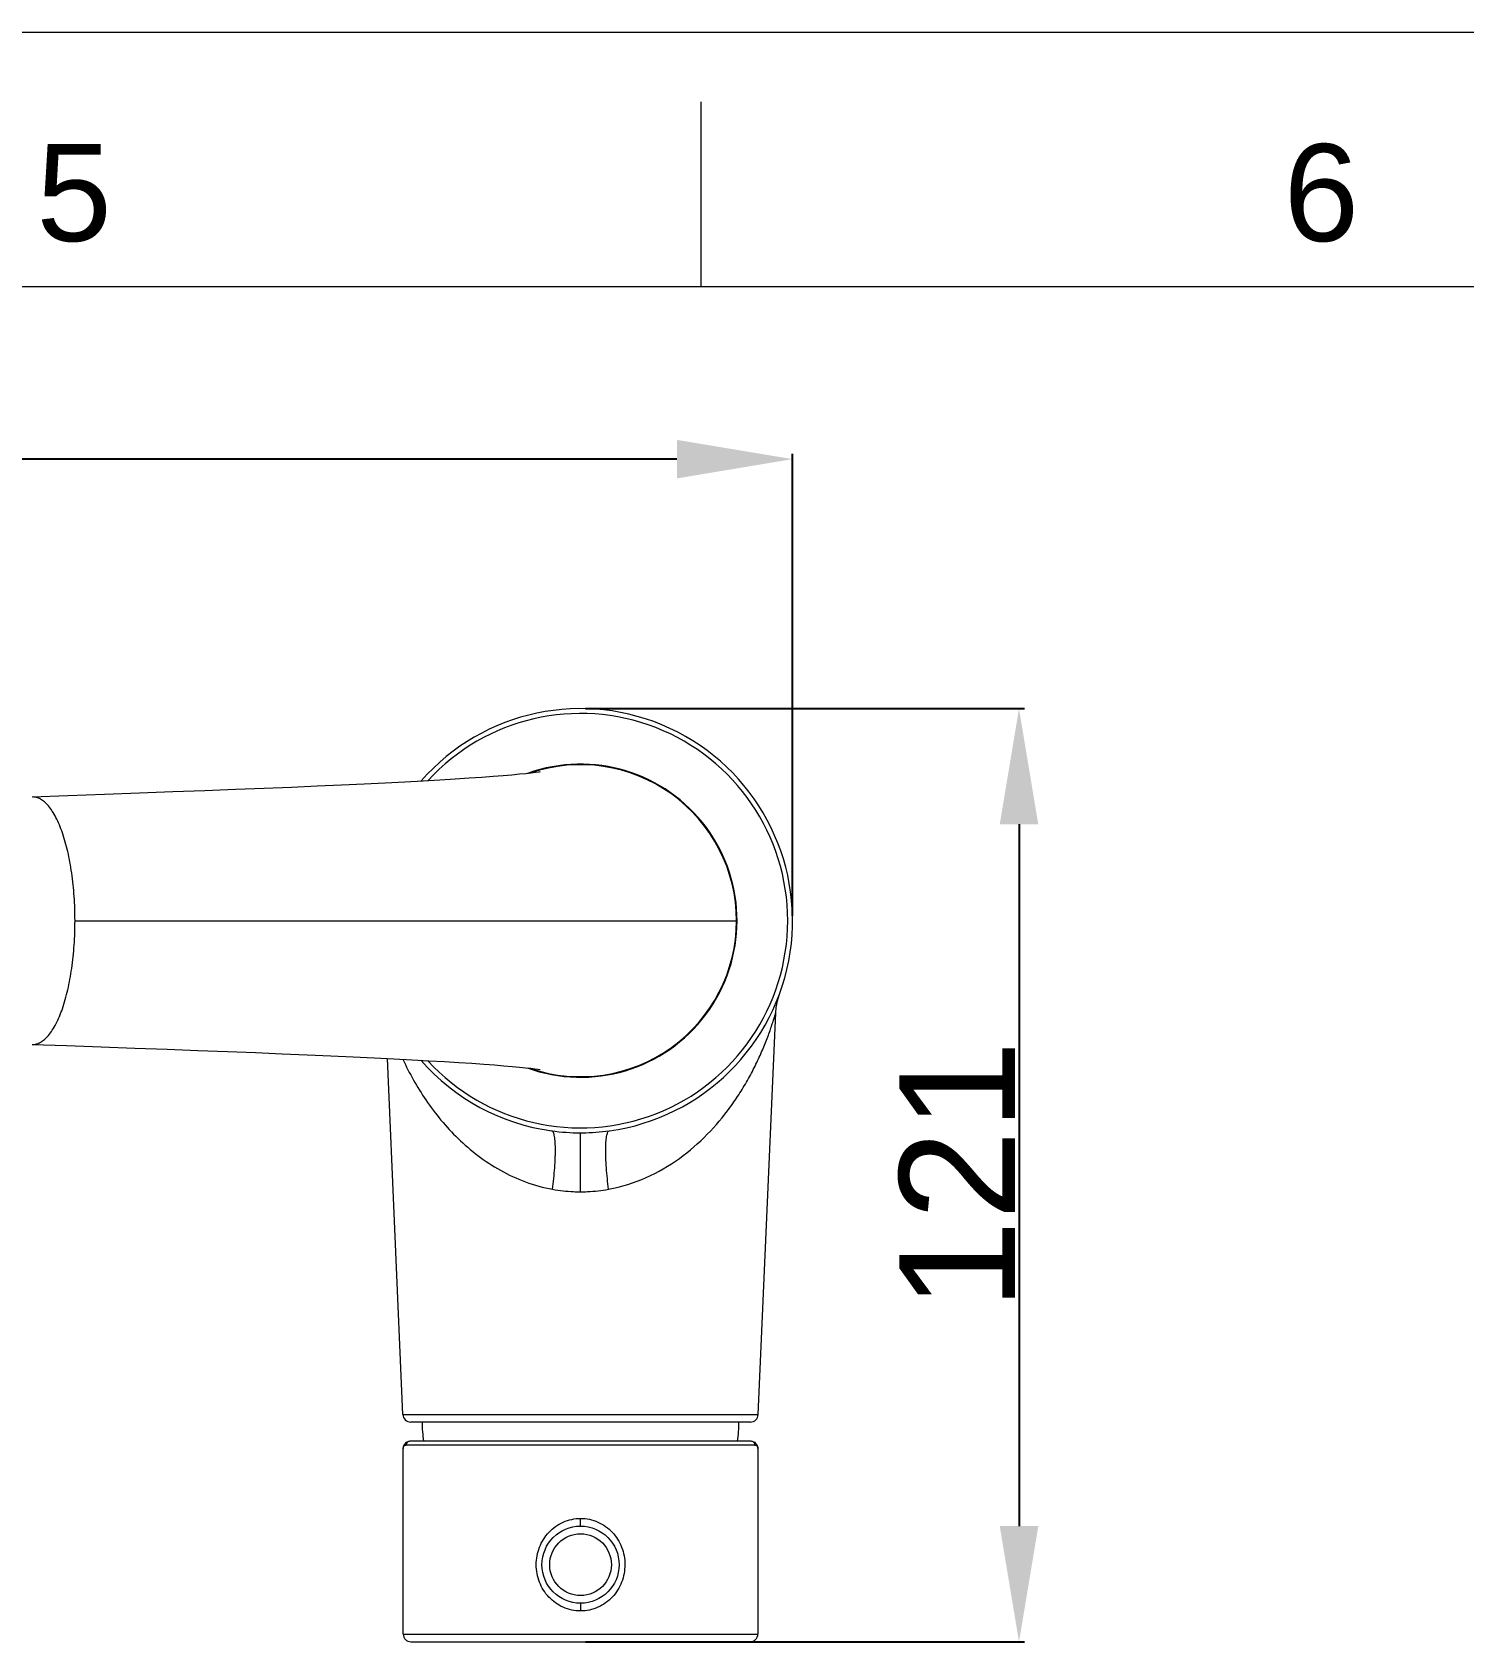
# Model space of a CAD drawing. Header units: millimetres. Extents: x 21205 to 22591, y -3891 to -2911.
# Drawn here: x 21976.5 to 22162.2, y -3119.3 to -2910.6 of the extents above; entities that cross this region are included whole.
import ezdxf

# ---------------------------------------------------------------- set-up
doc = ezdxf.new("R2010")
doc.units = ezdxf.units.MM
doc.header["$LTSCALE"] = 0.1
doc.layers.get('0').update_dxf_attribs({"lineweight": 13})
doc.layers.add('3', color=3, linetype='Continuous', lineweight=9)
doc.styles.get("Standard").update_dxf_attribs({"font": 'arial.ttf'})
doc.dimstyles.new('A4', dxfattribs={"dimtxt": 4, "dimasz": 3.5, "dimexe": 0.7, "dimexo": 0.625, "dimgap": 0.5, "dimtad": 1, "dimdec": 1, "dimdsep": 46, "dimtxsty": 'Standard', "dimcen": 2.5, "dimclrd": 5, "dimclre": 5, "dimclrt": 7, "dimadec": 3, "dimazin": 2, "dimtfac": 1, "dimtdec": 1, "dimtmove": 0, "dimatfit": 3, "dimfxl": 0, "dimarcsym": 0})

# ---------------------------------------------------------------- blocks, each defined once
blk = doc.blocks.new('*D119')
at = {"layer": '3', "color": 3, "lineweight": -2}
for p, q in [((21775.65, -3025.18), (21775.65, -2965.25)), ((22075.14, -3025.18), (22075.14, -2965.25)), ((22060.14, -2965.95), (21790.65, -2965.95))]:
    blk.add_line(p, q, dxfattribs=at)
at = {"layer": '3', "color": 3}
for points in [[(21790.65, -2963.45), (21790.65, -2968.45), (21775.65, -2965.95)], [(22060.14, -2963.45), (22060.14, -2968.45), (22075.14, -2965.95)]]:
    blk.add_solid(points, dxfattribs=at)
at = {"layer": 'Defpoints', "color": 0}
for p in [(21775.65, -2965.95), (21775.65, -3025.8), (22075.14, -3025.8)]:
    blk.add_point(p, dxfattribs=at)
at = {"layer": '3', "color": 7, "insert": (21925.4, -2957.8), "char_height": 20, "attachment_point": 5}
blk.add_mtext('{\\H0.75x;\\C3;299}', dxfattribs=at)
blk = doc.blocks.new('*D120')
at = {"layer": '3', "color": 3, "lineweight": -2}
for p, q in [((22048.27, -2998.3), (22105.21, -2998.3)), ((22104.51, -3013.3), (22104.51, -3104.3)), ((22048.27, -3119.3), (22105.21, -3119.3))]:
    blk.add_line(p, q, dxfattribs=at)
at = {"layer": '3', "color": 3}
for points in [[(22102.01, -3013.3), (22107.01, -3013.3), (22104.51, -2998.3)], [(22102.01, -3104.3), (22107.01, -3104.3), (22104.51, -3119.3)]]:
    blk.add_solid(points, dxfattribs=at)
at = {"layer": 'Defpoints', "color": 0}
for p in [(22047.64, -2998.3), (22047.64, -3119.3), (22104.51, -3119.3)]:
    blk.add_point(p, dxfattribs=at)
at = {"layer": '3', "color": 7, "insert": (22096.48, -3058.8), "char_height": 20, "attachment_point": 5, "rotation": 90}
blk.add_mtext('{\\H0.75x;\\C3;121}', dxfattribs=at)

msp = doc.modelspace()

# ---------------------------------------------------------------- linework, layer by layer
at = {"color": 7, "linetype": 'Continuous'}
for p, q in [((21205.3, -2910.59), (22591.3, -2910.59)), ((22063.3, -2943.59), (22063.3, -2919.61)), ((22558.3, -2943.59), (21238.3, -2943.59)), ((21982.07, -3025.8), (22067.88, -3025.8)), ((22070.68, -3089.84), (22072.96, -3037.73)), ((22024.6, -3089.84), (22022.58, -3043.67)), ((22047.64, -3060.95), (22047.64, -3053.3)), ((22024.6, -3089.84), (22070.68, -3089.84)), ((22069.68, -3090.8), (22025.6, -3090.8)), ((22024.64, -3118.3), (22024.64, -3094.22)), ((22070.26, -3093.8), (22025.02, -3093.8)), ((22069.77, -3093.3), (22025.51, -3093.3)), ((22070.64, -3094.23), (22070.64, -3118.3)), ((22047.64, -3104.3), (22047.64, -3103.3)), ((22047.64, -3114.3), (22047.64, -3115.3)), ((22024.64, -3118.3), (22070.64, -3118.3)), ((22025.64, -3119.3), (22069.64, -3119.3))]:
    msp.add_line(p, q, dxfattribs=at)
for points in [[(22042.38, -3006.51), (22042.42, -3006.51), (22042.38, -3006.51), (22042.17, -3006.55), (22041.78, -3006.6), (22041.25, -3006.66), (22040.56, -3006.74), (22039.73, -3006.82), (22038.74, -3006.91), (22037.6, -3007.01), (22036.3, -3007.11), (22034.84, -3007.22), (22033.2, -3007.33), (22031.39, -3007.45), (22029.4, -3007.57), (22027.22, -3007.69), (22024.86, -3007.82), (22022.31, -3007.95), (22019.57, -3008.08), (22016.63, -3008.22), (22013.49, -3008.36), (22010.16, -3008.51), (22006.62, -3008.65), (22002.87, -3008.8), (21998.93, -3008.96), (21994.78, -3009.11), (21990.43, -3009.27), (21985.89, -3009.43), (21981.16, -3009.6), (21976.52, -3009.76)], [(22072.96, -3037.73), (22073.02, -3037.06), (22073.18, -3036.18), (22073.44, -3035.32)], [(21976.52, -3041.84), (21980.95, -3041.99), (21985.48, -3042.15), (21989.84, -3042.31), (21994.02, -3042.46), (21998.02, -3042.61), (22001.84, -3042.76), (22005.48, -3042.9), (22008.92, -3043.04), (22012.19, -3043.18), (22015.26, -3043.32), (22018.16, -3043.45), (22020.88, -3043.58), (22023.42, -3043.71), (22025.78, -3043.83), (22027.97, -3043.95), (22029.99, -3044.07), (22031.85, -3044.18), (22033.54, -3044.29), (22035.08, -3044.4), (22036.46, -3044.5), (22037.68, -3044.6), (22038.77, -3044.69), (22039.71, -3044.78), (22040.51, -3044.86), (22041.18, -3044.93), (22041.71, -3045), (22042.1, -3045.05), (22042.35, -3045.08), (22042.39, -3045.09)], [(22025.51, -3093.3), (22025, -3093.45), (22024.69, -3093.88), (22024.64, -3094.23)], [(22070.64, -3094.23), (22070.59, -3093.88), (22070.28, -3093.45), (22069.77, -3093.3)]]:
    msp.add_lwpolyline(points, dxfattribs=at)
for radius in [5, 4]:
    msp.add_circle((22047.64, -3109.3), radius, dxfattribs=at)
for centre, radius, start, end in [((22047.64, -3025.8), 27.5, 277.8118, 138.7026), ((22047.64, -3025.8), 26.87, 222.61, 137.4065), ((22047.64, -3025.8), 20.3, 250.006, 109.7526), ((22047.64, -3025.8), 20.23, 359.9982, 108.7274), ((22047.64, -3025.8), 20.23, 251.2666, 0.0018), ((22047.64, -3025.8), 27.5, 221.1506, 262.1882), ((22047.63, -3025.77), 27.53, 262.2158, 270.0183), ((22047.64, -3025.14), 28.16, 270.0001, 270.463), ((22047.65, -3025.79), 27.51, 270.4512, 277.7874), ((22025.6, -3089.8), 1, 182.5, 270), ((22042.71, -3090.8), 15.62, 180, 189.2251), ((22052.57, -3090.8), 15.62, 350.7749, 0), ((22069.68, -3089.8), 1, 270, 357.5), ((22025.58, -3094.23), 0.935, 178.1659, 180.0043), ((22025.64, -3118.3), 1, 180, 270), ((22069.64, -3118.3), 1, 270, 0)]:
    msp.add_arc(centre, radius, start, end, dxfattribs=at)
for points, knots in [([(21982.07, -3025.8), (21982.07, -3024.75), (21982, -3022.68), (21981.69, -3019.68), (21981.19, -3016.92), (21980.52, -3014.49), (21979.81, -3012.75), (21979.16, -3011.61), (21978.67, -3010.94), (21978.16, -3010.41), (21977.63, -3010.03), (21977.08, -3009.8), (21976.7, -3009.75), (21976.52, -3009.76)], [0, 0, 0, 0, 0.175298, 0.344587, 0.502143, 0.643049, 0.763297, 0.81505, 0.861099, 0.901678, 0.937488, 0.969692, 1, 1, 1, 1]), ([(21976.52, -3041.84), (21976.7, -3041.85), (21977.08, -3041.81), (21977.63, -3041.58), (21978.16, -3041.19), (21978.67, -3040.66), (21979.16, -3039.99), (21979.81, -3038.85), (21980.52, -3037.11), (21981.19, -3034.68), (21981.69, -3031.92), (21982, -3028.92), (21982.07, -3026.85), (21982.07, -3025.8)], [0, 0, 0, 0, 0.030308, 0.062512, 0.098322, 0.138901, 0.18495, 0.236703, 0.356951, 0.497857, 0.655413, 0.824702, 1, 1, 1, 1]), ([(22051.27, -3060.62), (22052.95, -3060.32), (22056.19, -3059.29), (22060.5, -3056.77), (22064.13, -3053.62), (22066.63, -3050.64), (22068.32, -3048.16), (22069.43, -3046.3), (22070.4, -3044.44), (22071.22, -3042.63), (22071.81, -3041.17), (22072.21, -3040.08), (22072.45, -3039.35), (22072.66, -3038.73), (22072.79, -3038.28), (22072.88, -3038), (22072.92, -3037.86), (22072.94, -3037.78), (22072.96, -3037.74), (22072.96, -3037.73)], [0, 0, 0, 0, 0.154607, 0.304381, 0.448775, 0.587707, 0.654998, 0.720555, 0.783969, 0.844485, 0.900672, 0.926347, 0.949742, 0.969952, 0.985904, 0.991896, 0.996344, 0.99908, 1, 1, 1, 1]), ([(22024.59, -3043.77), (22025.44, -3045.6), (22027.5, -3049.27), (22030.92, -3053.4), (22034.3, -3056.33), (22037.22, -3058.25), (22040.48, -3059.76), (22042.81, -3060.4), (22044.01, -3060.62)], [0, 0, 0, 0, 0.227148, 0.471112, 0.598412, 0.729146, 0.863177, 1, 1, 1, 1]), ([(22044.01, -3060.62), (22044.07, -3060.16), (22044.18, -3059.23), (22044.3, -3057.86), (22044.36, -3056.73), (22044.38, -3055.89), (22044.38, -3055.16), (22044.36, -3054.52), (22044.3, -3053.96), (22044.24, -3053.64), (22044.17, -3053.39), (22044.09, -3053.18), (22043.98, -3053.06), (22043.9, -3053.05)], [0, 0, 0, 0, 0.180988, 0.363457, 0.537572, 0.618067, 0.692494, 0.819011, 0.869704, 0.911534, 0.944527, 0.969383, 1, 1, 1, 1]), ([(22051.27, -3060.62), (22051.21, -3060.16), (22051.11, -3059.24), (22050.99, -3057.86), (22050.92, -3056.74), (22050.9, -3055.9), (22050.9, -3055.17), (22050.92, -3054.52), (22050.98, -3053.96), (22051.04, -3053.64), (22051.11, -3053.39), (22051.19, -3053.18), (22051.3, -3053.06), (22051.38, -3053.05)], [0, 0, 0, 0, 0.180362, 0.362399, 0.536352, 0.616872, 0.691383, 0.818207, 0.869086, 0.911101, 0.944257, 0.969243, 1, 1, 1, 1]), ([(22044.01, -3060.62), (22044.91, -3060.79), (22046.12, -3060.92), (22047.34, -3060.95), (22047.64, -3060.95)], [0, 0, 0, 0, 0.749702, 1, 1, 1, 1]), ([(22047.64, -3060.95), (22047.95, -3060.95), (22049.16, -3060.92), (22050.37, -3060.79), (22051.27, -3060.62)], [0, 0, 0, 0, 0.250299, 1, 1, 1, 1]), ([(22024.64, -3094.2), (22024.64, -3094.09), (22024.68, -3093.92), (22024.86, -3093.81), (22024.97, -3093.8), (22025.02, -3093.8)], [0, 0, 0, 0, 0.511527, 0.735854, 1, 1, 1, 1]), ([(22025.51, -3093.3), (22025.45, -3093.3), (22025.32, -3093.33), (22025.15, -3093.44), (22025.04, -3093.61), (22025.02, -3093.74), (22025.02, -3093.8)], [0, 0, 0, 0, 0.238621, 0.497805, 0.758415, 1, 1, 1, 1]), ([(22070.26, -3093.8), (22070.26, -3093.74), (22070.24, -3093.61), (22070.13, -3093.44), (22069.96, -3093.33), (22069.83, -3093.3), (22069.77, -3093.3)], [0, 0, 0, 0, 0.241577, 0.502183, 0.761371, 1, 1, 1, 1]), ([(22070.26, -3093.8), (22070.31, -3093.8), (22070.41, -3093.81), (22070.54, -3093.88), (22070.61, -3094), (22070.63, -3094.1), (22070.64, -3094.15)], [0, 0, 0, 0, 0.267796, 0.49543, 0.725672, 1, 1, 1, 1]), ([(22047.64, -3115.3), (22047.26, -3115.31), (22046.48, -3115.22), (22045.38, -3114.86), (22044.37, -3114.29), (22043.5, -3113.52), (22042.8, -3112.61), (22042.28, -3111.57), (22041.96, -3110.46), (22041.82, -3108.92), (22042.11, -3107.37), (22042.8, -3106), (22043.5, -3105.08), (22044.37, -3104.32), (22045.38, -3103.74), (22046.48, -3103.39), (22047.26, -3103.29), (22047.64, -3103.3)], [0, 0, 0, 0, 0.062728, 0.125353, 0.187781, 0.250093, 0.3124, 0.374849, 0.437482, 0.500228, 0.625075, 0.687526, 0.749854, 0.812187, 0.874621, 0.937272, 1, 1, 1, 1]), ([(22047.64, -3103.3), (22048.03, -3103.3), (22048.8, -3103.38), (22049.9, -3103.74), (22050.91, -3104.32), (22051.78, -3105.08), (22052.48, -3105.99), (22053, -3107.03), (22053.32, -3108.14), (22053.46, -3109.68), (22053.17, -3111.23), (22052.48, -3112.61), (22051.78, -3113.52), (22050.91, -3114.29), (22049.9, -3114.86), (22048.8, -3115.22), (22048.03, -3115.31), (22047.64, -3115.3)], [0, 0, 0, 0, 0.062729, 0.125353, 0.187781, 0.250093, 0.3124, 0.374849, 0.437482, 0.500228, 0.625075, 0.687526, 0.749854, 0.812187, 0.874621, 0.937272, 1, 1, 1, 1])]:
    msp.add_open_spline(points, degree=3, knots=knots, dxfattribs=at)
msp.add_open_spline([(22070.64, -3094.15), (22070.64, -3094.18), (22070.64, -3094.2), (22070.64, -3094.23)], degree=3, dxfattribs=at)

# ---------------------------------------------------------------- texts
at = {"char_height": 12.58, "attachment_point": 5}
for s, insert in [('5', (21981.95, -2931.48)), ('6', (22143.72, -2931.48))]:
    msp.add_mtext_dynamic_manual_height_columns(s, width=50, gutter_width=12.5, heights=[0], dxfattribs=dict(at, insert=insert))

# ---------------------------------------------------------------- dimensions: what is measured, and where the dimension line sits
at = {"layer": '3'}
dim = msp.add_linear_dim(base=(21775.65, -2965.95), p1=(22075.14, -3025.8), p2=(21775.65, -3025.8), text='{\\H0.75x;\\C3;<>}', dimstyle='A4', override={"dimtxt": 20, "dimasz": 15, "dimdec": 0, "dimclrd": 3, "dimclre": 3, "dimfxl": 0.18, "dimarcsym": 1}, dxfattribs=at)
dim.commit()
dim.dimension.update_dxf_attribs({"geometry": '*D119', "text_midpoint": (21925.4, -2965.95), "dimtype": 160})
dim = msp.add_linear_dim(base=(22104.51, -3119.3), p1=(22047.64, -2998.3), p2=(22047.64, -3119.3), angle=90, text='{\\H0.75x;\\C3;<>}', dimstyle='A4', override={"dimtxt": 20, "dimasz": 15, "dimdec": 0, "dimclrd": 3, "dimclre": 3, "dimfxl": 0.18, "dimarcsym": 1}, dxfattribs=at)
dim.commit()
dim.dimension.update_dxf_attribs({"geometry": '*D120', "text_midpoint": (22096.48, -3058.8)})

doc.saveas('drawing.dxf')
